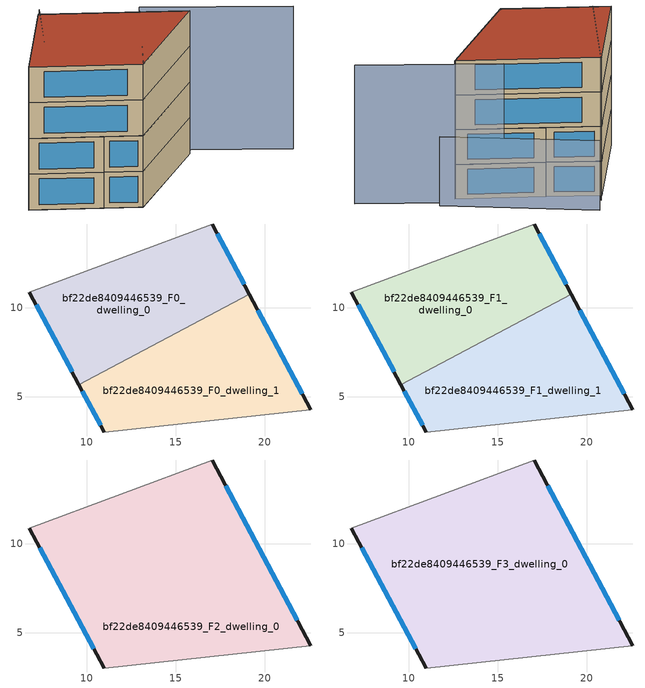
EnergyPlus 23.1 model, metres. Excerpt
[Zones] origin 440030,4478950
bf22de8409446539_F0_dwelling_0
 floor ground (EU_floor_Construction): 19.13,10.75 17.03,14.69 6.76,10.87 9.56,5.67 z0
 wall outside (EU_wall_Construction): 17.03,14.69 19.13,10.75 / 9.56,5.67 6.76,10.87 z0:3
 wall adiabatic (EU_wall_Construction): 6.76,10.87 17.03,14.69 z0:3
 wall to bf22de8409446539_F0_dwelling_1 (EU_wall_Construction): 19.13,10.75 9.56,5.67 z0:3
 window (EU_Window_Construction): 17.32,14.15 18.84,11.3 / 9.17,6.39 7.15,10.15 z0.42:2.58
bf22de8409446539_F0_dwelling_1
 floor ground (EU_floor_Construction): 22.58,4.25 19.13,10.75 9.56,5.67 10.99,3.01 z0
 wall outside (EU_wall_Construction): 19.13,10.75 22.58,4.25 / 10.99,3.01 9.56,5.67 z0:3
 wall adiabatic (EU_wall_Construction): 22.58,4.25 10.99,3.01 z0:3
 window (EU_Window_Construction): 19.61,9.85 22.1,5.15 / 10.79,3.38 9.75,5.3 z0.42:2.58
bf22de8409446539_F1_dwelling_0
 floor to bf22de8409446539_F0_dwelling_0 (EU_floor_Construction): 19.13,10.75 17.03,14.69 6.76,10.87 9.56,5.67 z3
 wall outside (EU_wall_Construction): 17.03,14.69 19.13,10.75 / 9.56,5.67 6.76,10.87 z3:6
 wall adiabatic (EU_wall_Construction): 6.76,10.87 17.03,14.69 z3:6
 wall to bf22de8409446539_F1_dwelling_1 (EU_wall_Construction): 19.13,10.75 9.56,5.67 z3:6
 window (EU_Window_Construction): 17.32,14.15 18.84,11.3 / 9.17,6.39 7.15,10.15 z3.42:5.58
bf22de8409446539_F1_dwelling_1
 floor to bf22de8409446539_F0_dwelling_1 (EU_floor_Construction): 22.58,4.25 19.13,10.75 9.56,5.67 10.99,3.01 z3
 wall outside (EU_wall_Construction): 19.13,10.75 22.58,4.25 / 10.99,3.01 9.56,5.67 z3:6
 wall adiabatic (EU_wall_Construction): 22.58,4.25 10.99,3.01 z3:6
 window (EU_Window_Construction): 19.61,9.85 22.1,5.15 / 10.79,3.38 9.75,5.3 z3.42:5.58
bf22de8409446539_F2_dwelling_0
 floor to bf22de8409446539_F1_dwelling_0 (EU_floor_Construction): 19.13,10.75 17.03,14.69 6.76,10.87 9.56,5.67 z6
 floor to bf22de8409446539_F1_dwelling_1 (EU_floor_Construction): 22.58,4.25 19.13,10.75 9.56,5.67 10.99,3.01 z6
 wall outside (EU_wall_Construction): 17.03,14.69 22.58,4.25 / 10.99,3.01 6.76,10.87 z6:9
 wall adiabatic (EU_wall_Construction): 6.76,10.87 17.03,14.69 / 22.58,4.25 10.99,3.01 z6:9
 window (EU_Window_Construction): 17.8,13.24 21.81,5.7 / 10.4,4.1 7.35,9.78 z6.42:8.58
bf22de8409446539_F3_dwelling_0
 floor to bf22de8409446539_F2_dwelling_0 (EU_floor_Construction): 22.58,4.25 17.03,14.69 6.76,10.87 10.99,3.01 z9
 wall outside (EU_wall_Construction): 17.03,14.69 22.58,4.25 / 10.99,3.01 6.76,10.87 z9:12
 wall adiabatic (EU_wall_Construction): 6.76,10.87 17.03,14.69 / 22.58,4.25 10.99,3.01 z9:12
 window (EU_Window_Construction): 17.8,13.24 21.81,5.7 / 10.4,4.1 7.35,9.78 z9.42:11.58
 roof outside (EU_roof_Construction): 17.03,14.69 22.58,4.25 10.99,3.01 6.76,10.87 z12
shading: 10.99,3.01 21.58,8.11 / 21.58,8.11 26.77,-2.69 / 17.91,15.02 7.46,9.54 z0:12; 24.39,3.74 19.91,15.79 z0:6
[Building]
EU S2 Campaign: North Axis=0; Terrain=City; Solar Distribution=FullExterior
[Site:Location]
Madrid: Latitude=40.5; Longitude=-3.5; Time Zone=1; Elevation=609
[SizingPeriod:WeatherFileDays]
AnnualSizingPeriod: Begin Month=1; Begin Day of Month=1; End Month=12; End Day of Month=31; Day of Week for Start Day=Monday; Use Weather File Daylight Saving Period=No; Use Weather File Rain and Snow Indicators=No
[MATERIAL]
EU_InternalMass_Material: Roughness=MediumRough; Thickness=0.1; Conductivity=1; Density=1800; Specific Heat=900; Thermal Absorptance=0.9; Solar Absorptance=0.7; Visible Absorptance=0.7
[MATERIAL:NOMASS] Roughness=MediumRough; Thermal Absorptance=0.9; Solar Absorptance=0.7; Visible Absorptance=0.7
Name | Thermal Resistance
EU_wall_NoMass | 1.60022
EU_roof_NoMass | 1.57597
EU_floor_NoMass | 0.470652
[WINDOWMATERIAL:SIMPLEGLAZINGSYSTEM]
EU_Window_SimpleGlazing: UFactor=3.28802; Solar Heat Gain Coefficient=0.85; Visible Transmittance=0.85
[CONSTRUCTION]
EU_wall_Construction: EU_wall_NoMass
EU_roof_Construction: EU_roof_NoMass
EU_floor_Construction: EU_floor_NoMass
EU_InternalMass_Construction: EU_InternalMass_Material
EU_Window_Construction: EU_Window_SimpleGlazing
[ZONE] Type=1; Multiplier=1; Ceiling Height=autocalculate; Floor Area=autocalculate; Part of Total Floor Area=Yes
Name | Volume
bf22de8409446539_F0_dwelling_0; bf22de8409446539_F1_dwelling_0 | 168.669
bf22de8409446539_F2_dwelling_0; bf22de8409446539_F3_dwelling_0 | 337.33
bf22de8409446539_F0_dwelling_1; bf22de8409446539_F1_dwelling_1 | 168.671
[INTERNALMASS] Construction=EU_InternalMass_Construction
Name | Zone or ZoneList | Surface Area
bf22de8409446539_F0_dwelling_0_EU_InternalMass | bf22de8409446539_F0_dwelling_0 | 56.2229
bf22de8409446539_F0_dwelling_1_EU_InternalMass | bf22de8409446539_F0_dwelling_1 | 56.2237
bf22de8409446539_F1_dwelling_0_EU_InternalMass | bf22de8409446539_F1_dwelling_0 | 56.2229
bf22de8409446539_F1_dwelling_1_EU_InternalMass | bf22de8409446539_F1_dwelling_1 | 56.2237
bf22de8409446539_F2_dwelling_0_EU_InternalMass | bf22de8409446539_F2_dwelling_0 | 112.444
bf22de8409446539_F3_dwelling_0_EU_InternalMass | bf22de8409446539_F3_dwelling_0 | 112.444
[OTHEREQUIPMENT] Fuel Type=Electricity; Design Level Calculation Method=Watts/Area; Power per Zone Floor Area=1; Fraction Latent=0; Fraction Radiant=0; Fraction Lost=0; Carbon Dioxide Generation Rate=0; EndUse Subcategory=EU_Step8_InternalGains
Name | Zone or ZoneList or Space or SpaceList | Schedule
EU_Step8_InternalGain_bf22de8409446539_F0_dwelling_0_f000 | bf22de8409446539_F0_dwelling_0 | EU_Step8_GainSchedule_bf22de8409446539_F0_dwelling_0_f000
EU_Step8_InternalGain_bf22de8409446539_F0_dwelling_1_f000 | bf22de8409446539_F0_dwelling_1 | EU_Step8_GainSchedule_bf22de8409446539_F0_dwelling_1_f000
EU_Step8_InternalGain_bf22de8409446539_F1_dwelling_0_f000 | bf22de8409446539_F1_dwelling_0 | EU_Step8_GainSchedule_bf22de8409446539_F1_dwelling_0_f000
EU_Step8_InternalGain_bf22de8409446539_F1_dwelling_1_f000 | bf22de8409446539_F1_dwelling_1 | EU_Step8_GainSchedule_bf22de8409446539_F1_dwelling_1_f000
EU_Step8_InternalGain_bf22de8409446539_F2_dwelling_0_f000 | bf22de8409446539_F2_dwelling_0 | EU_Step8_GainSchedule_bf22de8409446539_F2_dwelling_0_f000
EU_Step8_InternalGain_bf22de8409446539_F3_dwelling_0_f000 | bf22de8409446539_F3_dwelling_0 | EU_Step8_GainSchedule_bf22de8409446539_F3_dwelling_0_f000
[ZONEVENTILATION:DESIGNFLOWRATE] Schedule=EU_AlwaysOn; Design Flow Rate Calculation Method=AirChanges/Hour; Air Changes per Hour=0.480704; Ventilation Type=Natural; Fan Pressure Rise=0; Fan Total Efficiency=1; Constant Term Coefficient=1; Temperature Term Coefficient=0; Velocity Term Coefficient=0; Velocity Squared Term Coefficient=0; Minimum Indoor Temperature=-100; Maximum Indoor Temperature=100; Delta Temperature=-100; Minimum Outdoor Temperature=-100; Maximum Outdoor Temperature=100; Maximum Wind Speed=40
Name | Zone or ZoneList or Space or SpaceList
EU_ConstantAir_bf22de8409446539_F0_dwelling_0 | bf22de8409446539_F0_dwelling_0
EU_ConstantAir_bf22de8409446539_F0_dwelling_1 | bf22de8409446539_F0_dwelling_1
EU_ConstantAir_bf22de8409446539_F1_dwelling_0 | bf22de8409446539_F1_dwelling_0
EU_ConstantAir_bf22de8409446539_F1_dwelling_1 | bf22de8409446539_F1_dwelling_1
EU_ConstantAir_bf22de8409446539_F2_dwelling_0 | bf22de8409446539_F2_dwelling_0
EU_ConstantAir_bf22de8409446539_F3_dwelling_0 | bf22de8409446539_F3_dwelling_0
[HVACTEMPLATE:THERMOSTAT] Constant Heating Setpoint=20; Constant Cooling Setpoint=50
EU_HeatOnly_bf22de8409446539_F0_dwelling_0; EU_HeatOnly_bf22de8409446539_F0_dwelling_1; EU_HeatOnly_bf22de8409446539_F1_dwelling_0; EU_HeatOnly_bf22de8409446539_F1_dwelling_1; EU_HeatOnly_bf22de8409446539_F2_dwelling_0; EU_HeatOnly_bf22de8409446539_F3_dwelling_0
[HVACTEMPLATE:ZONE:IDEALLOADSAIRSYSTEM] System Availability Schedule=EU_AlwaysOn; Maximum Heating Supply Air Temperature=50; Minimum Cooling Supply Air Temperature=13; Maximum Heating Supply Air Humidity Ratio=0.0156; Minimum Cooling Supply Air Humidity Ratio=0.0077; Heating Limit=NoLimit; Cooling Limit=NoLimit; Heating Availability Schedule=EU_AlwaysOn; Cooling Availability Schedule=EU_CoolingOff; Dehumidification Control Type=ConstantSensibleHeatRatio; Cooling Sensible Heat Ratio=0.7; Dehumidification Setpoint=60; Humidification Control Type=None; Humidification Setpoint=30; Outdoor Air Method=None; Outdoor Air Flow Rate per Person=0.00944; Outdoor Air Flow Rate per Zone Floor Area=0; Outdoor Air Flow Rate per Zone=0; Demand Controlled Ventilation Type=None; Outdoor Air Economizer Type=NoEconomizer; Heat Recovery Type=None; Sensible Heat Recovery Effectiveness=0.7; Latent Heat Recovery Effectiveness=0.65
Name | Template Thermostat
bf22de8409446539_F0_dwelling_0 | EU_HeatOnly_bf22de8409446539_F0_dwelling_0
bf22de8409446539_F0_dwelling_1 | EU_HeatOnly_bf22de8409446539_F0_dwelling_1
bf22de8409446539_F1_dwelling_0 | EU_HeatOnly_bf22de8409446539_F1_dwelling_0
bf22de8409446539_F1_dwelling_1 | EU_HeatOnly_bf22de8409446539_F1_dwelling_1
bf22de8409446539_F2_dwelling_0 | EU_HeatOnly_bf22de8409446539_F2_dwelling_0
bf22de8409446539_F3_dwelling_0 | EU_HeatOnly_bf22de8409446539_F3_dwelling_0
[SIZING:ZONE] Zone Cooling Design Supply Air Temperature Input Method=SupplyAirTemperature; Zone Cooling Design Supply Air Temperature=13; Zone Heating Design Supply Air Temperature Input Method=SupplyAirTemperature; Zone Heating Design Supply Air Temperature=50; Zone Cooling Design Supply Air Humidity Ratio=0.008; Zone Heating Design Supply Air Humidity Ratio=0.008; Cooling Design Air Flow Method=DesignDay; Cooling Design Air Flow Rate=0; Cooling Minimum Air Flow per Zone Floor Area=0.000762; Cooling Minimum Air Flow=0; Cooling Minimum Air Flow Fraction=0.2; Heating Design Air Flow Method=DesignDay; Heating Design Air Flow Rate=0; Heating Maximum Air Flow per Zone Floor Area=0.002032; Heating Maximum Air Flow=0.141576; Heating Maximum Air Flow Fraction=0.3; Account for Dedicated Outdoor Air System=No; Dedicated Outdoor Air System Control Strategy=NeutralSupplyAir; Dedicated Outdoor Air Low Setpoint Temperature for Design=autosize; Dedicated Outdoor Air High Setpoint Temperature for Design=autosize; Zone Load Sizing Method=Sensible Load Only No Latent Load; Zone Latent Cooling Design Supply Air Humidity Ratio Input Method=HumidityRatioDifference; Zone Cooling Design Supply Air Humidity Ratio Difference=0.005; Zone Latent Heating Design Supply Air Humidity Ratio Input Method=HumidityRatioDifference; Zone Humidification Design Supply Air Humidity Ratio Difference=0.005
bf22de8409446539_F0_dwelling_0; bf22de8409446539_F0_dwelling_1; bf22de8409446539_F1_dwelling_0; bf22de8409446539_F1_dwelling_1; bf22de8409446539_F2_dwelling_0; bf22de8409446539_F3_dwelling_0
[SCHEDULE:CONSTANT]
Name | Hourly Value
EU_AlwaysOn | 1
EU_CoolingOff | 0
[SCHEDULE:FILE] Column Number=1; Rows to Skip at Top=0; Number of Hours of Data=8760; Column Separator=Comma; Interpolate to Timestep=No; Minutes per Item=60; Adjust Schedule for Daylight Savings=Yes
Name | File
EU_Step8_GainSchedule_bf22de8409446539_F0_dwelling_0_f000 | ../../schedules/bf22de8409446539/bf22de8409446539_F0_dwelling_0_f000_gain.csv
EU_Step8_GainSchedule_bf22de8409446539_F0_dwelling_1_f000 | ../../schedules/bf22de8409446539/bf22de8409446539_F0_dwelling_1_f000_gain.csv
EU_Step8_GainSchedule_bf22de8409446539_F1_dwelling_0_f000 | ../../schedules/bf22de8409446539/bf22de8409446539_F1_dwelling_0_f000_gain.csv
EU_Step8_GainSchedule_bf22de8409446539_F1_dwelling_1_f000 | ../../schedules/bf22de8409446539/bf22de8409446539_F1_dwelling_1_f000_gain.csv
EU_Step8_GainSchedule_bf22de8409446539_F2_dwelling_0_f000 | ../../schedules/bf22de8409446539/bf22de8409446539_F2_dwelling_0_f000_gain.csv
EU_Step8_GainSchedule_bf22de8409446539_F3_dwelling_0_f000 | ../../schedules/bf22de8409446539/bf22de8409446539_F3_dwelling_0_f000_gain.csv
